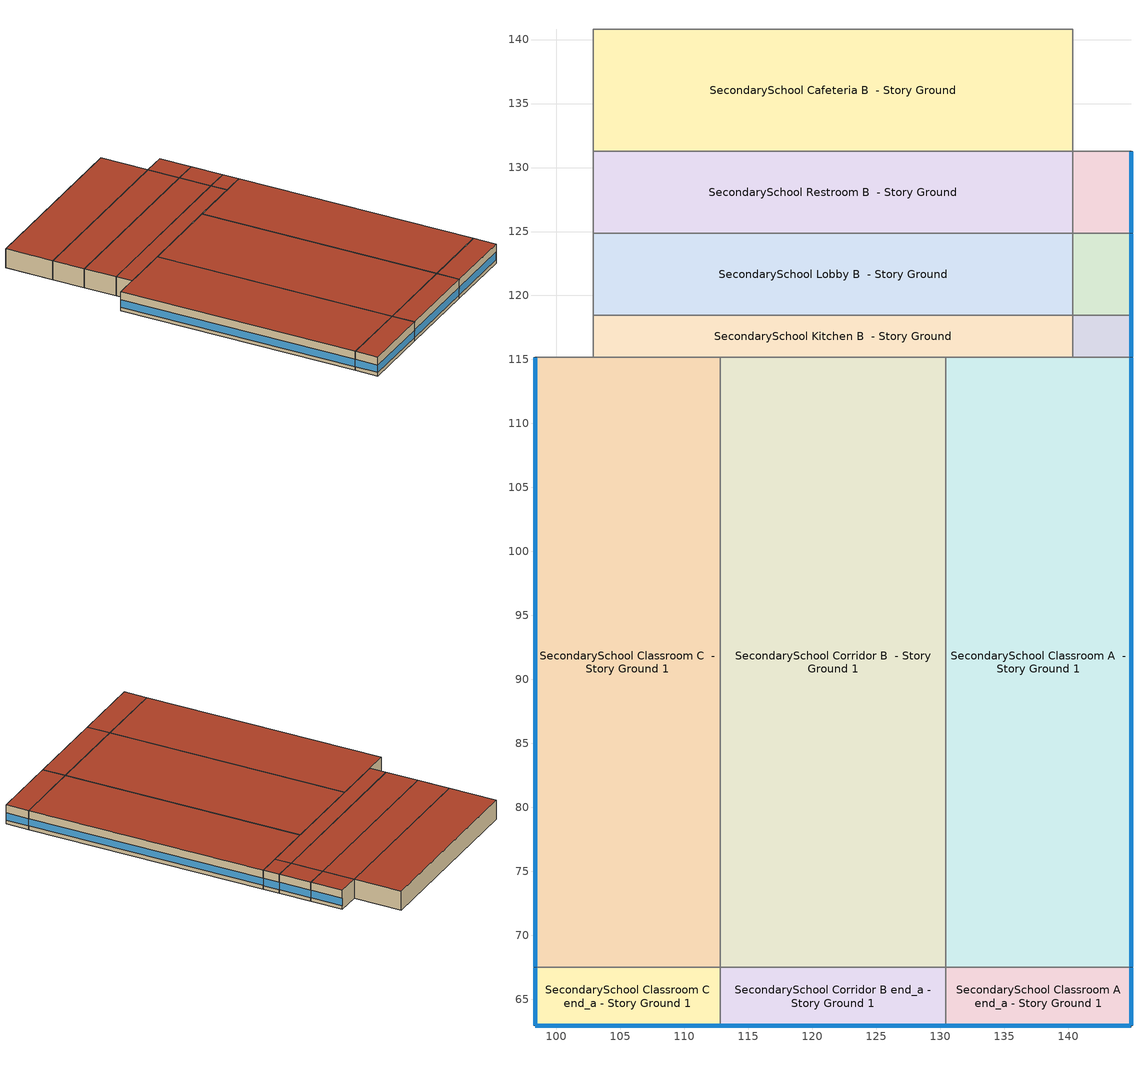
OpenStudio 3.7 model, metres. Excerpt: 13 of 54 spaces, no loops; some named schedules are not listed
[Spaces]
SecondarySchool Classroom A end_a - Story Ground 1
 floor ground (Foundation F 126 Perim 1906 Area 6624): 144.92,62.92 130.43,62.92 130.43,67.49 144.92,67.49 z0
 wall outside: 130.43,62.92 144.92,62.92 144.92,67.49 z0:3.96
 wall to SecondarySchool Corridor B end_a - Story Ground 1: 130.43,67.49 130.43,62.92 z0:3.96
 wall to SecondarySchool Classroom A  - Story Ground 1: 144.92,67.49 130.43,67.49 z0:3.96
 window (Window U-1.01 SHGC 0.58): 144.92,62.94 144.92,67.46 z0.76:2.28; 130.45,62.92 144.89,62.92 z0.76:2.27
 roof outside: 144.92,67.49 130.43,67.49 130.43,62.92 144.92,62.92 z3.96
SecondarySchool Corridor B end_a - Story Ground 1
 floor ground (Foundation F 126 Perim 1761 Area 8051): 130.43,62.92 112.82,62.92 112.82,67.49 130.43,67.49 z0
 wall outside: 112.82,62.92 130.43,62.92 z0:3.96
 wall to SecondarySchool Classroom C end_a - Story Ground 1: 112.82,67.49 112.82,62.92 z0:3.96
 wall to SecondarySchool Corridor B  - Story Ground 1: 130.43,67.49 112.82,67.49 z0:3.96
 window (Window U-1.01 SHGC 0.58): 112.84,62.92 130.4,62.92 z0.76:2.27
 roof outside: 130.43,67.49 112.82,67.49 112.82,62.92 130.43,62.92 z3.96
SecondarySchool Classroom C end_a - Story Ground 1
 floor ground (Foundation F 126 Perim 1906 Area 6624): 112.82,62.92 98.33,62.92 98.33,67.49 112.82,67.49 z0
 wall outside: 98.33,67.49 98.33,62.92 112.82,62.92 z0:3.96
 wall to SecondarySchool Classroom C  - Story Ground 1: 112.82,67.49 98.33,67.49 z0:3.96
 window (Window U-1.01 SHGC 0.58): 98.36,62.92 112.79,62.92 z0.76:2.27; 98.33,67.46 98.33,62.94 z0.76:2.28
 roof outside: 112.82,67.49 98.33,67.49 98.33,62.92 112.82,62.92 z3.96
SecondarySchool Classroom A  - Story Ground 1
 floor ground (Foundation F 126 Perim 4769 Area 6909): 144.92,67.49 130.43,67.49 130.43,115.18 144.92,115.18 z0
 wall outside: 144.92,67.49 144.92,115.18 z0:3.96
 wall to SecondarySchool Corridor B  - Story Ground 1: 130.43,115.18 130.43,67.49 z0:3.96
 wall to SecondarySchool Kitchen A  - Story Ground: 144.92,115.18 140.34,115.18 z0:3.96
 wall to SecondarySchool Kitchen B  - Story Ground: 140.34,115.18 130.43,115.18 z0:3.96
 window (Window U-1.01 SHGC 0.58): 144.92,67.51 144.92,115.15 z0.76:2.27
 roof outside: 144.92,115.18 130.43,115.18 130.43,67.49 144.92,67.49 z3.96
SecondarySchool Corridor B  - Story Ground 1
 floor ground (Foundation F 126 Perim 0 Area 83974): 130.43,67.49 112.82,67.49 112.82,115.18 130.43,115.18 z0
 wall to SecondarySchool Classroom C  - Story Ground 1: 112.82,115.18 112.82,67.49 z0:3.96
 wall to SecondarySchool Kitchen B  - Story Ground: 130.43,115.18 112.82,115.18 z0:3.96
 roof outside: 130.43,115.18 112.82,115.18 112.82,67.49 130.43,67.49 z3.96
SecondarySchool Classroom C  - Story Ground 1
 floor ground (Foundation F 126 Perim 4769 Area 6909): 112.82,67.49 98.33,67.49 98.33,115.18 112.82,115.18 z0
 wall outside: 98.33,115.18 98.33,67.49 z0:3.96
 wall to SecondarySchool Kitchen B  - Story Ground: 112.82,115.18 102.9,115.18 z0:3.96
 wall to SecondarySchool Kitchen C  - Story Ground: 102.9,115.18 98.33,115.18 z0:3.96
 window (Window U-1.01 SHGC 0.58): 98.33,115.15 98.33,67.51 z0.76:2.27
 roof outside: 112.82,115.18 98.33,115.18 98.33,67.49 112.82,67.49 z3.96
SecondarySchool Kitchen A  - Story Ground
 floor ground (Foundation F 126 Perim 329 Area 1504): 144.92,115.18 140.34,115.18 140.34,118.47 144.92,118.47 z0
 wall outside: 144.92,115.18 144.92,118.47 z0:3.96
 wall to SecondarySchool Kitchen B  - Story Ground: 140.34,118.47 140.34,115.18 z0:3.96
 wall to SecondarySchool Lobby A  - Story Ground: 144.92,118.47 140.34,118.47 z0:3.96
 window (Window U-1.01 SHGC 0.58): 144.92,115.2 144.92,118.44 z0.76:2.29
 roof outside: 144.92,118.47 140.34,118.47 140.34,115.18 144.92,115.18 z3.96
SecondarySchool Kitchen B  - Story Ground
 floor ground (Foundation F 126 Perim 0 Area 1232): 140.34,115.18 102.9,115.18 102.9,118.47 140.34,118.47 z0
 wall to SecondarySchool Kitchen C  - Story Ground: 102.9,118.47 102.9,115.18 z0:3.96
 wall to SecondarySchool Lobby B  - Story Ground: 140.34,118.47 102.9,118.47 z0:3.96
 roof outside: 140.34,118.47 102.9,118.47 102.9,115.18 140.34,115.18 z3.96
SecondarySchool Lobby A  - Story Ground
 floor ground (Foundation F 126 Perim 64 Area 2927): 144.92,118.47 140.34,118.47 140.34,124.87 144.92,124.87 z0
 wall outside: 144.92,118.47 144.92,124.87 z0:3.96
 wall to SecondarySchool Lobby B  - Story Ground: 140.34,124.87 140.34,118.47 z0:3.96
 wall to SecondarySchool Restroom A  - Story Ground: 144.92,124.87 140.34,124.87 z0:3.96
 window (Window U-1.01 SHGC 0.58): 144.92,118.49 144.92,124.84 z0.76:2.28
 roof outside: 144.92,124.87 140.34,124.87 140.34,118.47 144.92,118.47 z3.96
SecondarySchool Lobby B  - Story Ground
 floor ground (Foundation F 126 Perim 0 Area 23968): 140.34,118.47 102.9,118.47 102.9,124.87 140.34,124.87 z0
 wall to SecondarySchool Lobby C  - Story Ground: 102.9,124.87 102.9,118.47 z0:3.96
 wall to SecondarySchool Restroom B  - Story Ground: 140.34,124.87 102.9,124.87 z0:3.96
 roof outside: 140.34,124.87 102.9,124.87 102.9,118.47 140.34,118.47 z3.96
SecondarySchool Restroom A  - Story Ground
 floor ground (Foundation F 126 Perim 64 Area 2927): 144.92,124.87 140.34,124.87 140.34,131.27 144.92,131.27 z0
 wall outside: 144.92,124.87 144.92,131.27 z0:3.96
 wall to SecondarySchool Restroom B  - Story Ground: 140.34,131.27 140.34,124.87 z0:3.96
 wall to SecondarySchool Cafeteria A  - Story Ground: 144.92,131.27 140.34,131.27 z0:3.96
 window (Window U-1.01 SHGC 0.58): 144.92,124.89 144.92,131.25 z0.76:2.28
 roof outside: 144.92,131.27 140.34,131.27 140.34,124.87 144.92,124.87 z3.96
SecondarySchool Restroom B  - Story Ground
 floor ground (Foundation F 126 Perim 0 Area 23968): 140.34,124.87 102.9,124.87 102.9,131.27 140.34,131.27 z0
 wall to SecondarySchool Restroom C  - Story Ground: 102.9,131.27 102.9,124.87 z0:3.96
 wall to SecondarySchool Cafeteria B  - Story Ground: 140.34,131.27 102.9,131.27 z0:3.96
 roof outside: 140.34,131.27 102.9,131.27 102.9,124.87 140.34,124.87 z3.96
SecondarySchool Cafeteria B  - Story Ground
 floor ground (Foundation F 126 Perim 0 Area 35728): 140.34,131.27 102.9,131.27 102.9,140.81 140.34,140.81 z0
 wall to SecondarySchool Cafeteria C  - Story Ground: 102.9,140.81 102.9,131.27 z0:3.96
 wall to SecondarySchool Mechanical B  - Story Ground: 140.34,140.81 102.9,140.81 z0:3.96
 wall to SecondarySchool Cafeteria A  - Story Ground: 140.34,131.27 140.34,140.81 z0:3.96
 roof outside: 140.34,140.81 102.9,140.81 102.9,131.27 140.34,131.27 z3.96
[Site]
Maxwell Afb: Latitude {deg}=32.38; Longitude {deg}=-86.36; Time Zone {hr}=-6; Elevation {m}=52; Terrain=City
[Site:WaterMainsTemperature]
Calculation Method=Correlation; Annual Average Outdoor Air Temperature {C}=12.9533; Maximum Difference In Monthly Average Outdoor Air Temperatures {deltaC}=16.43
[SizingPeriod:DesignDay] Barometric Pressure {Pa}=100606; Rain Indicator=No; Snow Indicator=No; Day of Month=21; Daylight Saving Time Indicator=No; Humidity Condition Type=Wetbulb; Dry-Bulb Temperature Range Modifier Type=DefaultMultipliers
Name | Maximum Dry-Bulb Temperature {C} | Daily Dry-Bulb Temperature Range {deltaC} | Wind Speed {m/s} | Wind Direction {deg} | Month | Day Type | Wetbulb or DewPoint at Maximum Dry-Bulb {C} | Solar Model Indicator | ASHRAE Clear Sky Optical Depth for Beam Irradiance | ASHRAE Clear Sky Optical Depth for Diffuse Irradiance | Sky Clearness
Aurora State Ann Clg .4% Condns DB=>MWB 1 | 33 | 13.9 | 3.2 | 10 | 7 | SummerDesignDay | 19.4 | ASHRAETau | 0.339 | 2.445
Aurora State Ann Clg .4% Condns WB=>MDB 1 | 30.2 | 13.9 | 3.2 | 10 | 7 | SummerDesignDay | 21.1 | ASHRAETau | 0.339 | 2.445
Aurora State Ann Htg 99.6% Condns DB 1 | -3 | 0 | 1.7 | 0 | 12 | WinterDesignDay | -3 | ASHRAEClearSky |  |  | 0
Aurora State August .4% Condns DB=>MCWB 1 | 35.9 | 13.8 | 3.2 | 10 | 8 | SummerDesignDay | 20.5 | ASHRAETau | 0.344 | 2.48
[ClimateZones]
Climate Zone Institution Name 1=ASHRAE; Climate Zone Document Name 1=ANSI/ASHRAE Standard 169; Climate Zone Document Year 1=2006; Climate Zone Value 1=ASHRAE 169-2013-4C; Climate Zone Institution Name 2=CEC; Climate Zone Document Name 2=California Climate Zone Descriptions; Climate Zone Document Year 2=1995
[Building]
ComStock DOE Ref Pre-1980|SecondarySchool: North Axis {deg}=270; Default Construction Set=ComStock DOE Ref Pre-1980 - SecSchl - ASHRAE 169-2013-4C; Default Schedule Set=Building Default Schedule Set; Standards Building Type=SecondarySchool
[Site:GroundTemperature:FCfactorMethod]
January Ground Temperature {C}=11.4; February Ground Temperature {C}=8.1; March Ground Temperature {C}=5.4; April Ground Temperature {C}=4.5; May Ground Temperature {C}=5.8; June Ground Temperature {C}=8.3; July Ground Temperature {C}=10.9; August Ground Temperature {C}=13; September Ground Temperature {C}=15.6; October Ground Temperature {C}=17.7; November Ground Temperature {C}=18.8; December Ground Temperature {C}=15.1
[Construction:FfactorGroundFloor] F-Factor {W/m-K}=1.26344
Name | Area {m2} | PerimeterExposed {m}
Foundation F 126 Perim 1906 Area 6624 | 66.2377 | 19.0597
Foundation F 126 Perim 0 Area 35728 | 357.282 | 0
Foundation F 126 Perim 1761 Area 8051 | 80.5066 | 17.6086
Foundation F 126 Perim 4769 Area 6909 | 690.903 | 47.6889
Foundation F 126 Perim 0 Area 1232 | 123.201 | 0
Foundation F 126 Perim 64 Area 2927 | 29.2688 | 6.40174
Foundation F 126 Perim 0 Area 23968 | 239.681 | 0
Foundation F 126 Perim 0 Area 83974 | 839.737 | 0
Foundation F 126 Perim 329 Area 1504 | 15.0447 | 3.29061
[DefaultConstructionSet]
ComStock DOE Ref Pre-1980 - SecSchl - ASHRAE 169-2013-4C: Default Exterior Surface Constructions=Default Surface Constructions 1; Default Interior Surface Constructions=Default Surface Constructions 2; Default Ground Contact Surface Constructions=Default Surface Constructions 3; Default Exterior SubSurface Constructions=Default Sub Surface Constructions 1; Default Interior SubSurface Constructions=Default Sub Surface Constructions 2; Interior Partition Construction=Typical Interior Partition
[DefaultSurfaceConstructions]
Name | Floor Construction | Wall Construction | Roof Ceiling Construction
Default Surface Constructions 1 | Typical Insulated Exterior Mass Floor | Typical Insulated Steel Framed Exterior Wall R-5.71 | Typical IEAD Roof R-11.76
Default Surface Constructions 2 | Typical Interior Floor | Typical Interior Wall | Typical Interior Ceiling
Default Surface Constructions 3 | Typical Insulated Carpeted 6in Slab Floor | Typical Insulated Basement Mass Wall
[Construction]
Typical Insulated Exterior Mass Floor: 4 in. Normalweight Concrete Floor, Typical Carpet Pad
Typical Insulated Steel Framed Exterior Wall R-5.71: 25mm Stucco, 5/8 in. Gypsum Board, Typical Insulation R-3.54, 5/8 in. Gypsum Board
Typical IEAD Roof R-11.76: Roof Membrane, Typical Insulation R-10.65, Metal Roof Surface
Typical Interior Floor: 100mm Normalweight concrete floor, CP02 CARPET PAD
Typical Interior Wall: G01 13mm gypsum board, G01 13mm gypsum board
Typical Interior Ceiling: CP02 CARPET PAD, 100mm Normalweight concrete floor
Typical Insulated Carpeted 6in Slab Floor: 6 in. Normalweight Concrete Floor, Typical Carpet Pad
Typical Insulated Basement Mass Wall: 8 in. Concrete Block Basement Wall
U 1.22 SHGC 0.54 Simple Glazing Window U-1.22 SHGC 0.54: U 1.22 SHGC 0.54 Simple Glazing U-1.22 SHGC 0.54
U 1.22 SHGC 0.54 Simple Glazing Window U-1.22 SHGC 0.54 1: U 1.22 SHGC 0.54 Simple Glazing U-1.22 SHGC 0.54 1
Typical Insulated Metal Door: F08 Metal surface, Typical Insulation
U 0.88 SHGC 0.16 Sgl Ref-A-L Clr 6mm: REF A CLEAR LO 6MM
Typical Overhead Door: Typical Insulation
Typical Interior Window: Clear 3mm
Typical Interior Door; Typical Interior Partition: G05 25mm wood
InteriorFurnishings 1: Std Wood 6inch 1
Window U-1.01 SHGC 0.58: Simple Glazing Single - No LowE - Tinted/Reflective - Aluminum
[Material:NoMass] Roughness=Smooth; Thermal Absorptance=0.9; Solar Absorptance=0.7
Name | Thermal Resistance {m2-K/W} | Visible Absorptance
Typical Insulation R-3.54 | 0.622622 | 0.7
Typical Carpet Pad; CP02 CARPET PAD | 0.21648 | 0.8
Typical Insulation R-10.65 | 1.87513 | 0.7
Typical Insulation | 0.0282222 | 0.7
[Material] Thermal Absorptance=0.9
Name | Roughness | Thickness {m} | Conductivity {W/m-K} | Density {kg/m3} | Specific Heat {J/kg-K} | Solar Absorptance | Visible Absorptance
4 in. Normalweight Concrete Floor | MediumRough | 0.1016 | 2.31 | 2322 | 832 | 0.7 | 0.7
25mm Stucco | Smooth | 0.0254 | 0.72 | 1856 | 840 | 0.7 | 0.7
5/8 in. Gypsum Board | MediumSmooth | 0.0159 | 0.16 | 800 | 1090 | 0.7 | 0.7
Roof Membrane | VeryRough | 0.0095 | 0.16 | 1121.29 | 1460 | 0.7 | 0.7
Metal Roof Surface; F08 Metal surface | Smooth | 0.0008 | 45.28 | 7824 | 500 | 0.7 | 0.7
100mm Normalweight concrete floor | MediumRough | 0.1016 | 2.31045 | 2322 | 832.557 | 0.7 | 0.7
G01 13mm gypsum board | Smooth | 0.0127 | 0.160031 | 800.001 | 1090.73 | 0.7 | 0.5
6 in. Normalweight Concrete Floor | MediumRough | 0.1524 | 2.31 | 2322 | 832 | 0.7 | 0.7
8 in. Concrete Block Basement Wall | MediumRough | 0.2032 | 1.326 | 1842 | 912 | 0.7 | 0.7
G05 25mm wood | MediumSmooth | 0.0254 | 0.15 | 608 | 1630 | 0.5 | 0.5
Std Wood 6inch 1 | MediumSmooth | 0.15 | 0.12 | 540 | 1210 | 0.7 | 0.7
[DefaultSubSurfaceConstructions]
Name | Fixed Window Construction | Operable Window Construction | Door Construction | Glass Door Construction | Overhead Door Construction | Tubular Daylight Dome Construction | Tubular Daylight Diffuser Construction
Default Sub Surface Constructions 1 | U 1.22 SHGC 0.54 Simple Glazing Window U-1.22 SHGC 0.54 | U 1.22 SHGC 0.54 Simple Glazing Window U-1.22 SHGC 0.54 1 | Typical Insulated Metal Door | U 0.88 SHGC 0.16 Sgl Ref-A-L Clr 6mm | Typical Overhead Door | Typical Interior Window | Typical Interior Window
Default Sub Surface Constructions 2 | Typical Interior Window | Typical Interior Window | Typical Interior Door
[WindowMaterial:SimpleGlazingSystem]
Name | U-Factor {W/m2-K} | Solar Heat Gain Coefficient | Visible Transmittance
U 1.22 SHGC 0.54 Simple Glazing U-1.22 SHGC 0.54; U 1.22 SHGC 0.54 Simple Glazing U-1.22 SHGC 0.54 1 | 6.92748 | 0.54 | 0.38
Simple Glazing Single - No LowE - Tinted/Reflective - Aluminum | 5.73505 | 0.579 | 0.455
[WindowMaterial:Glazing] Optical Data Type=SpectralAverage; Infrared Transmittance at Normal Incidence=0; Front Side Infrared Hemispherical Emissivity=0.84; Conductivity {W/m-K}=0.9; Dirt Correction Factor for Solar and Visible Transmittance=1; Solar Diffusing=No
Name | Thickness {m} | Solar Transmittance at Normal Incidence | Front Side Solar Reflectance at Normal Incidence | Back Side Solar Reflectance at Normal Incidence | Visible Transmittance at Normal Incidence | Front Side Visible Reflectance at Normal Incidence | Back Side Visible Reflectance at Normal Incidence | Back Side Infrared Hemispherical Emissivity
REF A CLEAR LO 6MM | 0.006 | 0.066 | 0.341 | 0.493 | 0.08 | 0.41 | 0.37 | 0.4
Clear 3mm | 0.003 | 0.837 | 0.075 | 0.075 | 0.898 | 0.081 | 0.081 | 0.84
[SpaceType] Standards Building Type=SecondarySchool
Name | Default Schedule Set | Design Specification Outdoor Air Object | Standards Space Type
SecondarySchool Kitchen - ComStock DOE Ref Pre-1980 | SecondarySchool Kitchen Schedule Set | SecondarySchool Kitchen Ventilation | Kitchen
SecondarySchool Lobby - ComStock DOE Ref Pre-1980 | SecondarySchool Lobby Schedule Set | SecondarySchool Lobby Ventilation | Lobby
SecondarySchool Restroom - ComStock DOE Ref Pre-1980 | SecondarySchool Restroom Schedule Set | SecondarySchool Restroom Ventilation | Restroom
SecondarySchool Cafeteria - ComStock DOE Ref Pre-1980 | SecondarySchool Cafeteria Schedule Set | SecondarySchool Cafeteria Ventilation | Cafeteria
SecondarySchool Corridor - ComStock DOE Ref Pre-1980 | SecondarySchool Corridor Schedule Set | SecondarySchool Corridor Ventilation | Corridor
SecondarySchool Classroom - ComStock DOE Ref Pre-1980 | SecondarySchool Classroom Schedule Set | SecondarySchool Classroom Ventilation | Classroom
[BuildingStory]
Story Ground: Nominal Z Coordinate {m}=0; Nominal Floor to Floor Height {m}=3.9624
[Space] Building Story=Story Ground
Name | Space Type | Thermal Zone | Design Specification Outdoor Air Object
SecondarySchool Classroom A end_a - Story Ground 1 | SecondarySchool Classroom - ComStock DOE Ref Pre-1980 | Zone SecondarySchool Classroom A end_a - Story Ground 1 | SecondarySchool Classroom Ventilation to per-area
SecondarySchool Corridor B end_a - Story Ground 1 | SecondarySchool Corridor - ComStock DOE Ref Pre-1980 | Zone SecondarySchool Corridor B end_a - Story Ground 1 | SecondarySchool Corridor Ventilation to per-area
SecondarySchool Classroom C end_a - Story Ground 1 | SecondarySchool Classroom - ComStock DOE Ref Pre-1980 | Zone SecondarySchool Classroom C end_a - Story Ground 1 | SecondarySchool Classroom Ventilation to per-area
SecondarySchool Classroom A  - Story Ground 1 | SecondarySchool Classroom - ComStock DOE Ref Pre-1980 | Zone SecondarySchool Classroom A  - Story Ground 1 | SecondarySchool Classroom Ventilation to per-area
SecondarySchool Corridor B  - Story Ground 1 | SecondarySchool Corridor - ComStock DOE Ref Pre-1980 | Zone SecondarySchool Corridor B  - Story Ground 1 | SecondarySchool Corridor Ventilation to per-area
SecondarySchool Classroom C  - Story Ground 1 | SecondarySchool Classroom - ComStock DOE Ref Pre-1980 | Zone SecondarySchool Classroom C  - Story Ground 1 | SecondarySchool Classroom Ventilation to per-area
SecondarySchool Kitchen A  - Story Ground | SecondarySchool Kitchen - ComStock DOE Ref Pre-1980 | Zone SecondarySchool Kitchen A  - Story Ground | SecondarySchool Kitchen Ventilation to per-area
SecondarySchool Kitchen B  - Story Ground | SecondarySchool Kitchen - ComStock DOE Ref Pre-1980 | Zone SecondarySchool Kitchen B  - Story Ground | SecondarySchool Kitchen Ventilation to per-area
SecondarySchool Lobby A  - Story Ground | SecondarySchool Lobby - ComStock DOE Ref Pre-1980 | Zone SecondarySchool Lobby A  - Story Ground | SecondarySchool Lobby Ventilation to per-area
SecondarySchool Lobby B  - Story Ground | SecondarySchool Lobby - ComStock DOE Ref Pre-1980 | Zone SecondarySchool Lobby B  - Story Ground | SecondarySchool Lobby Ventilation to per-area
SecondarySchool Restroom A  - Story Ground | SecondarySchool Restroom - ComStock DOE Ref Pre-1980 | Zone SecondarySchool Restroom A  - Story Ground | SecondarySchool Restroom Ventilation to per-area
SecondarySchool Restroom B  - Story Ground | SecondarySchool Restroom - ComStock DOE Ref Pre-1980 | Zone SecondarySchool Restroom B  - Story Ground | SecondarySchool Restroom Ventilation to per-area
SecondarySchool Cafeteria B  - Story Ground | SecondarySchool Cafeteria - ComStock DOE Ref Pre-1980 | Zone SecondarySchool Cafeteria B  - Story Ground
[ThermalZone] Multiplier=1; Use Ideal Air Loads=No
Name | Thermostat
Zone SecondarySchool Classroom A end_a - Story Ground 1 | SecondarySchool Classroom - ComStock DOE Ref Pre-1980 Thermostat 3
Zone SecondarySchool Corridor B end_a - Story Ground 1 | SecondarySchool Corridor - ComStock DOE Ref Pre-1980 Thermostat 3
Zone SecondarySchool Classroom C end_a - Story Ground 1 | SecondarySchool Classroom - ComStock DOE Ref Pre-1980 Thermostat 8
Zone SecondarySchool Classroom A  - Story Ground 1 | SecondarySchool Classroom - ComStock DOE Ref Pre-1980 Thermostat 1
Zone SecondarySchool Corridor B  - Story Ground 1 | SecondarySchool Corridor - ComStock DOE Ref Pre-1980 Thermostat 1
Zone SecondarySchool Classroom C  - Story Ground 1 | SecondarySchool Classroom - ComStock DOE Ref Pre-1980 Thermostat 6
Zone SecondarySchool Kitchen A  - Story Ground | SecondarySchool Kitchen - ComStock DOE Ref Pre-1980 Thermostat
Zone SecondarySchool Kitchen B  - Story Ground | SecondarySchool Kitchen - ComStock DOE Ref Pre-1980 Thermostat 1
Zone SecondarySchool Lobby A  - Story Ground | SecondarySchool Lobby - ComStock DOE Ref Pre-1980 Thermostat
Zone SecondarySchool Lobby B  - Story Ground | SecondarySchool Lobby - ComStock DOE Ref Pre-1980 Thermostat 1
Zone SecondarySchool Restroom A  - Story Ground | SecondarySchool Restroom - ComStock DOE Ref Pre-1980 Thermostat
Zone SecondarySchool Restroom B  - Story Ground | SecondarySchool Restroom - ComStock DOE Ref Pre-1980 Thermostat 1
Zone SecondarySchool Cafeteria B  - Story Ground | SecondarySchool Cafeteria - ComStock DOE Ref Pre-1980 Thermostat 1
[People:Definition] Number of People Calculation Method=People/Area; Fraction Radiant=0.3
Name | People per Space Floor Area {person/m2}
SecondarySchool Cafeteria People Definition | 0.71946
SecondarySchool Classroom People Definition | 0.249938
SecondarySchool Corridor People Definition | 0.100212
SecondarySchool Kitchen People Definition | 0.166625
SecondarySchool Restroom People Definition | 0.0999967
[People] Work Efficiency Schedule=Work Efficiency Schedule; Clothing Insulation Schedule=Clothing Schedule; Air Velocity Schedule=Air Velocity Schedule; Multiplier=1
Name | People Definition | Space or SpaceType
SecondarySchool Cafeteria People | SecondarySchool Cafeteria People Definition | SecondarySchool Cafeteria - ComStock DOE Ref Pre-1980
SecondarySchool Classroom People | SecondarySchool Classroom People Definition | SecondarySchool Classroom - ComStock DOE Ref Pre-1980
SecondarySchool Corridor People | SecondarySchool Corridor People Definition | SecondarySchool Corridor - ComStock DOE Ref Pre-1980
SecondarySchool Kitchen People | SecondarySchool Kitchen People Definition | SecondarySchool Kitchen - ComStock DOE Ref Pre-1980
SecondarySchool Restroom People | SecondarySchool Restroom People Definition | SecondarySchool Restroom - ComStock DOE Ref Pre-1980
[Lights:Definition] Design Level Calculation Method=Watts/Area; Fraction Visible=0.2; Return Air Fraction=0
Name | Watts per Space Floor Area {W/m2} | Fraction Radiant
SecondarySchool Classroom - ComStock DOE Ref Pre-1980 General Lights Definition | 6.25559 | 0.31
SecondarySchool Corridor - ComStock DOE Ref Pre-1980 General Lights Definition | 2.94907 | 0.31
SecondarySchool Cafeteria - ComStock DOE Ref Pre-1980 General Lights Definition | 2.70767 | 0.31
SecondarySchool Cafeteria - ComStock DOE Ref Pre-1980 Task Lights Definition | 0.735422 | 0.125
SecondarySchool Cafeteria - ComStock DOE Ref Pre-1980 Wall Wash Lights Definition | 1.90206 | 0.125
SecondarySchool Restroom - ComStock DOE Ref Pre-1980 General Lights Definition | 3.33071 | 0.31
SecondarySchool Restroom - ComStock DOE Ref Pre-1980 Wall Wash Lights Definition | 2.07725 | 0.125
SecondarySchool Lobby - ComStock DOE Ref Pre-1980 General Lights Definition | 1.92838 | 0.31
SecondarySchool Lobby - ComStock DOE Ref Pre-1980 Task Lights Definition | 1.01438 | 0.125
SecondarySchool Lobby - ComStock DOE Ref Pre-1980 Wall Wash Lights Definition | 1.81461 | 0.125
SecondarySchool Kitchen - ComStock DOE Ref Pre-1980 General Lights Definition | 7.18292 | 0.31
SecondarySchool Kitchen - ComStock DOE Ref Pre-1980 Task Lights Definition | 8.69031 | 0.125
[ElectricEquipment:Definition] Design Level Calculation Method=Watts/Area
Name | Watts per Space Floor Area {W/m2} | Fraction Latent | Fraction Radiant | Fraction Lost
SecondarySchool Cafeteria Elec Equip Definition; SecondarySchool Corridor Elec Equip Definition | 0.850128 | 0 | 0.5 | 0
SecondarySchool Classroom Elec Equip Definition | 2.29764 | 0 | 0.5 | 0
misc_electric_kitchen_equipment_definition | 4.74463 | 0.25 | 0.3 | 0.2
SecondarySchool Lobby Elec Equip Definition; SecondarySchool Restroom Elec Equip Definition | 1.05692 | 0 | 0.5 | 0
[ElectricEquipment] Schedule=Education_School BLDG_EQUIP_EndUseData BPR Adjusted
Name | Electric Equipment Definition | Space or SpaceType
SecondarySchool Cafeteria Elec Equip | SecondarySchool Cafeteria Elec Equip Definition | SecondarySchool Cafeteria - ComStock DOE Ref Pre-1980
SecondarySchool Classroom Elec Equip | SecondarySchool Classroom Elec Equip Definition | SecondarySchool Classroom - ComStock DOE Ref Pre-1980
SecondarySchool Corridor Elec Equip | SecondarySchool Corridor Elec Equip Definition | SecondarySchool Corridor - ComStock DOE Ref Pre-1980
misc_electric_kitchen_equipment | misc_electric_kitchen_equipment_definition | SecondarySchool Kitchen - ComStock DOE Ref Pre-1980
SecondarySchool Lobby Elec Equip | SecondarySchool Lobby Elec Equip Definition | SecondarySchool Lobby - ComStock DOE Ref Pre-1980
SecondarySchool Restroom Elec Equip | SecondarySchool Restroom Elec Equip Definition | SecondarySchool Restroom - ComStock DOE Ref Pre-1980
[DesignSpecification:OutdoorAir] Outdoor Air Method=Sum
Name | Outdoor Air Flow per Person {m3/s-person} | Outdoor Air Flow per Floor Area {m3/s-m2} | Outdoor Air Flow Rate {m3/s} | Outdoor Air Flow Air Changes per Hour {1/hr}
SecondarySchool Cafeteria Ventilation | 0.00943895
SecondarySchool Classroom Ventilation | 0.00799951
SecondarySchool Corridor Ventilation; SecondarySchool Lobby Ventilation |  | 0.000508
SecondarySchool Kitchen Ventilation |  | 0.0023876
SecondarySchool Restroom Ventilation |  | 0.0048768
SecondarySchool Classroom Ventilation to per-area | 0 | 0.00199938 | 0 | 0
SecondarySchool Corridor Ventilation to per-area; SecondarySchool Lobby Ventilation to per-area | 0 | 0.000508 | 0 | 0
SecondarySchool Kitchen Ventilation to per-area | 0 | 0.0023876 | 0 | 0
SecondarySchool Restroom Ventilation to per-area | 0 | 0.0048768 | 0 | 0
[DefaultScheduleSet]
Name | Number of People Schedule | People Activity Level Schedule | Lighting Schedule | Electric Equipment Schedule | Infiltration Schedule | Gas Equipment Schedule | Hours of Operation Schedule
SecondarySchool Cafeteria Schedule Set; SecondarySchool Classroom Schedule Set; SecondarySchool Corridor Schedule Set; SecondarySchool Lobby Schedule Set; SecondarySchool Restroom Schedule Set | SecondarySchool Bldg Occ | SecondarySchool Activity | Education_School BLDG_LIGHT_EndUseData | Education_School BLDG_EQUIP_EndUseData | SecondarySchool Infil
SecondarySchool Kitchen Schedule Set | SecondarySchool Bldg Occ | SecondarySchool Activity | Education_School BLDG_LIGHT_EndUseData | Education_School BLDG_EQUIP_EndUseData | SecondarySchool Infil | SecondarySchool Kitchen Gas
Building Default Schedule Set |  |  |  |  |  |  | Building Hours of Operation NonResidential
[Exterior:Lights:Definition]
Name | Design Level {W}
Parking Areas and Drives Def (W/ft^2) | 0.0497494
Building Facades Def (W/ft^2) | 0.25
Main Entries Def (W/ft) | 30
Other Doors Def (W/ft) | 25
[Exterior:Lights] Schedule=Always On Discrete; Control Option=AstronomicalClock
Name | Exterior Lights Definition | Multiplier
Parking Areas and Drives | Parking Areas and Drives Def (W/ft^2) | 59097.7
Building Facades | Building Facades Def (W/ft^2) | 46655.5
Main Entries | Main Entries Def (W/ft) | 240
Other Doors | Other Doors Def (W/ft) | 147
[ThermostatSetpoint:DualSetpoint] Heating Setpoint Temperature Schedule=SecondarySchool HtgSetp; Cooling Setpoint Temperature Schedule=SecondarySchool ClgSetp
SecondarySchool Cafeteria - ComStock DOE Ref Pre-1980 Thermostat 1; SecondarySchool Classroom - ComStock DOE Ref Pre-1980 Thermostat 1; SecondarySchool Classroom - ComStock DOE Ref Pre-1980 Thermostat 3; SecondarySchool Classroom - ComStock DOE Ref Pre-1980 Thermostat 6; SecondarySchool Classroom - ComStock DOE Ref Pre-1980 Thermostat 8; SecondarySchool Corridor - ComStock DOE Ref Pre-1980 Thermostat 1; SecondarySchool Corridor - ComStock DOE Ref Pre-1980 Thermostat 3; SecondarySchool Kitchen - ComStock DOE Ref Pre-1980 Thermostat; SecondarySchool Kitchen - ComStock DOE Ref Pre-1980 Thermostat 1; SecondarySchool Lobby - ComStock DOE Ref Pre-1980 Thermostat; SecondarySchool Lobby - ComStock DOE Ref Pre-1980 Thermostat 1; SecondarySchool Restroom - ComStock DOE Ref Pre-1980 Thermostat; SecondarySchool Restroom - ComStock DOE Ref Pre-1980 Thermostat 1
[InternalMass:Definition]
Internal Mass Definition 2: Construction=InteriorFurnishings 1; Design Level Calculation Method=SurfaceArea/Area; Surface Area per Space Floor Area=2
[InternalMass] Internal Mass Definition=Internal Mass Definition 2; Multiplier=1
Name | Space or SpaceType
SecondarySchool Classroom A end_a - Story Ground 1 Mass | SecondarySchool Classroom A end_a - Story Ground 1
SecondarySchool Cafeteria B  - Story Ground Mass | SecondarySchool Cafeteria B  - Story Ground
SecondarySchool Classroom A  - Story Ground 1 Mass | SecondarySchool Classroom A  - Story Ground 1
SecondarySchool Kitchen B  - Story Ground Mass | SecondarySchool Kitchen B  - Story Ground
SecondarySchool Classroom C end_a - Story Ground 1 Mass | SecondarySchool Classroom C end_a - Story Ground 1
SecondarySchool Lobby B  - Story Ground Mass | SecondarySchool Lobby B  - Story Ground
SecondarySchool Restroom B  - Story Ground Mass | SecondarySchool Restroom B  - Story Ground
SecondarySchool Corridor B  - Story Ground 1 Mass | SecondarySchool Corridor B  - Story Ground 1
SecondarySchool Kitchen A  - Story Ground Mass | SecondarySchool Kitchen A  - Story Ground
SecondarySchool Restroom A  - Story Ground Mass | SecondarySchool Restroom A  - Story Ground
SecondarySchool Lobby A  - Story Ground Mass | SecondarySchool Lobby A  - Story Ground
SecondarySchool Corridor B end_a - Story Ground 1 Mass | SecondarySchool Corridor B end_a - Story Ground 1
SecondarySchool Classroom C  - Story Ground 1 Mass | SecondarySchool Classroom C  - Story Ground 1
[Lights] Schedule=Education_School BLDG_LIGHT_EndUseData BPR Adjusted; Fraction Replaceable=1
Name | Lights Definition | Space or SpaceType
SecondarySchool Classroom - ComStock DOE Ref Pre-1980 General Lighting | SecondarySchool Classroom - ComStock DOE Ref Pre-1980 General Lights Definition | SecondarySchool Classroom - ComStock DOE Ref Pre-1980
SecondarySchool Corridor - ComStock DOE Ref Pre-1980 General Lighting | SecondarySchool Corridor - ComStock DOE Ref Pre-1980 General Lights Definition | SecondarySchool Corridor - ComStock DOE Ref Pre-1980
SecondarySchool Cafeteria - ComStock DOE Ref Pre-1980 General Lighting | SecondarySchool Cafeteria - ComStock DOE Ref Pre-1980 General Lights Definition | SecondarySchool Cafeteria - ComStock DOE Ref Pre-1980
SecondarySchool Cafeteria - ComStock DOE Ref Pre-1980 Task Lighting | SecondarySchool Cafeteria - ComStock DOE Ref Pre-1980 Task Lights Definition | SecondarySchool Cafeteria - ComStock DOE Ref Pre-1980
SecondarySchool Cafeteria - ComStock DOE Ref Pre-1980 Wall Wash Lighting | SecondarySchool Cafeteria - ComStock DOE Ref Pre-1980 Wall Wash Lights Definition | SecondarySchool Cafeteria - ComStock DOE Ref Pre-1980
SecondarySchool Restroom - ComStock DOE Ref Pre-1980 General Lighting | SecondarySchool Restroom - ComStock DOE Ref Pre-1980 General Lights Definition | SecondarySchool Restroom - ComStock DOE Ref Pre-1980
SecondarySchool Restroom - ComStock DOE Ref Pre-1980 Wall Wash Lighting | SecondarySchool Restroom - ComStock DOE Ref Pre-1980 Wall Wash Lights Definition | SecondarySchool Restroom - ComStock DOE Ref Pre-1980
SecondarySchool Lobby - ComStock DOE Ref Pre-1980 General Lighting | SecondarySchool Lobby - ComStock DOE Ref Pre-1980 General Lights Definition | SecondarySchool Lobby - ComStock DOE Ref Pre-1980
SecondarySchool Lobby - ComStock DOE Ref Pre-1980 Task Lighting | SecondarySchool Lobby - ComStock DOE Ref Pre-1980 Task Lights Definition | SecondarySchool Lobby - ComStock DOE Ref Pre-1980
SecondarySchool Lobby - ComStock DOE Ref Pre-1980 Wall Wash Lighting | SecondarySchool Lobby - ComStock DOE Ref Pre-1980 Wall Wash Lights Definition | SecondarySchool Lobby - ComStock DOE Ref Pre-1980
SecondarySchool Kitchen - ComStock DOE Ref Pre-1980 General Lighting | SecondarySchool Kitchen - ComStock DOE Ref Pre-1980 General Lights Definition | SecondarySchool Kitchen - ComStock DOE Ref Pre-1980
SecondarySchool Kitchen - ComStock DOE Ref Pre-1980 Task Lighting | SecondarySchool Kitchen - ComStock DOE Ref Pre-1980 Task Lights Definition | SecondarySchool Kitchen - ComStock DOE Ref Pre-1980
[SpaceInfiltration:DesignFlowRate] Design Flow Rate Calculation Method=Flow/ExteriorArea; Flow per Exterior Surface Area {m3/s-m2}=0.000826564; Velocity Term Coefficient=0
Name | Space or SpaceType | Schedule | Constant Term Coefficient | Temperature Term Coefficient | Velocity Squared Term Coefficient
SecondarySchool Classroom A end_a - Story Ground 1 HVAC On Infiltration | SecondarySchool Classroom A end_a - Story Ground 1 | Infiltration HVAC On Schedule | 0.0725 | 0.0091 | 0.0893
SecondarySchool Classroom A end_a - Story Ground 1 HVAC Off Infiltration | SecondarySchool Classroom A end_a - Story Ground 1 | Infiltration HVAC Off Schedule | 0 | 0.0174 | 0.1016
SecondarySchool Cafeteria B  - Story Ground HVAC On Infiltration | SecondarySchool Cafeteria B  - Story Ground | Infiltration HVAC On Schedule | 0.0725 | 0.0091 | 0.0893
SecondarySchool Cafeteria B  - Story Ground HVAC Off Infiltration | SecondarySchool Cafeteria B  - Story Ground | Infiltration HVAC Off Schedule | 0 | 0.0174 | 0.1016
SecondarySchool Classroom A  - Story Ground 1 HVAC On Infiltration | SecondarySchool Classroom A  - Story Ground 1 | Infiltration HVAC On Schedule | 0.0725 | 0.0091 | 0.0893
SecondarySchool Classroom A  - Story Ground 1 HVAC Off Infiltration | SecondarySchool Classroom A  - Story Ground 1 | Infiltration HVAC Off Schedule | 0 | 0.0174 | 0.1016
SecondarySchool Kitchen B  - Story Ground HVAC On Infiltration | SecondarySchool Kitchen B  - Story Ground | Infiltration HVAC On Schedule | 0.0725 | 0.0091 | 0.0893
SecondarySchool Kitchen B  - Story Ground HVAC Off Infiltration | SecondarySchool Kitchen B  - Story Ground | Infiltration HVAC Off Schedule | 0 | 0.0174 | 0.1016
SecondarySchool Classroom C end_a - Story Ground 1 HVAC On Infiltration | SecondarySchool Classroom C end_a - Story Ground 1 | Infiltration HVAC On Schedule | 0.0725 | 0.0091 | 0.0893
SecondarySchool Classroom C end_a - Story Ground 1 HVAC Off Infiltration | SecondarySchool Classroom C end_a - Story Ground 1 | Infiltration HVAC Off Schedule | 0 | 0.0174 | 0.1016
SecondarySchool Lobby B  - Story Ground HVAC On Infiltration | SecondarySchool Lobby B  - Story Ground | Infiltration HVAC On Schedule | 0.0725 | 0.0091 | 0.0893
SecondarySchool Lobby B  - Story Ground HVAC Off Infiltration | SecondarySchool Lobby B  - Story Ground | Infiltration HVAC Off Schedule | 0 | 0.0174 | 0.1016
SecondarySchool Restroom B  - Story Ground HVAC On Infiltration | SecondarySchool Restroom B  - Story Ground | Infiltration HVAC On Schedule | 0.0725 | 0.0091 | 0.0893
SecondarySchool Restroom B  - Story Ground HVAC Off Infiltration | SecondarySchool Restroom B  - Story Ground | Infiltration HVAC Off Schedule | 0 | 0.0174 | 0.1016
SecondarySchool Corridor B  - Story Ground 1 HVAC On Infiltration | SecondarySchool Corridor B  - Story Ground 1 | Infiltration HVAC On Schedule | 0.0725 | 0.0091 | 0.0893
SecondarySchool Corridor B  - Story Ground 1 HVAC Off Infiltration | SecondarySchool Corridor B  - Story Ground 1 | Infiltration HVAC Off Schedule | 0 | 0.0174 | 0.1016
SecondarySchool Kitchen A  - Story Ground HVAC On Infiltration | SecondarySchool Kitchen A  - Story Ground | Infiltration HVAC On Schedule | 0.0725 | 0.0091 | 0.0893
SecondarySchool Kitchen A  - Story Ground HVAC Off Infiltration | SecondarySchool Kitchen A  - Story Ground | Infiltration HVAC Off Schedule | 0 | 0.0174 | 0.1016
SecondarySchool Restroom A  - Story Ground HVAC On Infiltration | SecondarySchool Restroom A  - Story Ground | Infiltration HVAC On Schedule | 0.0725 | 0.0091 | 0.0893
SecondarySchool Restroom A  - Story Ground HVAC Off Infiltration | SecondarySchool Restroom A  - Story Ground | Infiltration HVAC Off Schedule | 0 | 0.0174 | 0.1016
SecondarySchool Lobby A  - Story Ground HVAC On Infiltration | SecondarySchool Lobby A  - Story Ground | Infiltration HVAC On Schedule | 0.0725 | 0.0091 | 0.0893
SecondarySchool Lobby A  - Story Ground HVAC Off Infiltration | SecondarySchool Lobby A  - Story Ground | Infiltration HVAC Off Schedule | 0 | 0.0174 | 0.1016
SecondarySchool Corridor B end_a - Story Ground 1 HVAC On Infiltration | SecondarySchool Corridor B end_a - Story Ground 1 | Infiltration HVAC On Schedule | 0.0725 | 0.0091 | 0.0893
SecondarySchool Corridor B end_a - Story Ground 1 HVAC Off Infiltration | SecondarySchool Corridor B end_a - Story Ground 1 | Infiltration HVAC Off Schedule | 0 | 0.0174 | 0.1016
SecondarySchool Classroom C  - Story Ground 1 HVAC On Infiltration | SecondarySchool Classroom C  - Story Ground 1 | Infiltration HVAC On Schedule | 0.0725 | 0.0091 | 0.0893
SecondarySchool Classroom C  - Story Ground 1 HVAC Off Infiltration | SecondarySchool Classroom C  - Story Ground 1 | Infiltration HVAC Off Schedule | 0 | 0.0174 | 0.1016
[Schedule:Day]
Clothing Schedule Default Winter Clothes; Education_School BLDG_EQUIP_EndUseData Summer Design Day; Education_School BLDG_LIGHT_EndUseData Summer Design Day 1; Education_School BLDG_EQUIP_EndUseData Summer Design Day 1; Infiltration HVAC Off Schedule Schedule Day 0 1: 24, 0, 1
Air Velocity Schedule Default: 24, 0, 0.2
Work Efficiency Schedule Default; Education_School BLDG_EQUIP_EndUseData Winter Design Day; Education_School BLDG_LIGHT_EndUseData Winter Design Day 1; Education_School BLDG_EQUIP_EndUseData Winter Design Day 1; 54 Zone VAV Occ Sch Sunday 1: 24, 0, 0
Education_School BLDG_EQUIP_EndUseData Default: Yes, 0, 15, 0.30443, 0, 30, 0.303675, 0, 45, 0.30292, 1, 0, 0.302165, 1, 15, 0.30141, 1, 30, 0.300655, 1, 45, 0.2999, 2, 0, 0.290225, 2, 15, 0.28055, 2, 30, 0.270875, 2, 45, 0.2612, 3, 0, 0.25845, 3, 15, 0.2557, 3, 30, 0.25295, 3, 45, 0.2502, 4, 0, 0.258075, 4, 15, 0.26595, 4, 30, 0.273825, 4, 45, 0.2817, 5, 0, 0.302125, 5, 15, 0.32255, 5, 30, 0.342975, 5, 45, 0.3634, 6, 0, 0.4, 6, 15, 0.4366, 6, 30, 0.4732, 6, 45, 0.5098, 7, 0, 0.550475, 7, 15, 0.59115, 7, 30, 0.631825, 7, 45, 0.6725, 8, 0, 0.734075, 8, 15, 0.79565, 8, 30, 0.857225, 8, 45, 0.9188, 9, 0, 0.921375, 9, 15, 0.92395, 9, 30, 0.926525, 9, 45, 0.9291, 10, 0, 0.9331, 10, 15, 0.9371, 10, 30, 0.9411, 10, 45, 0.9451, 11, 0, 0.9482, 11, 15, 0.9513, 11, 30, 0.9544, 11, 45, 0.9575, 12, 0, 0.951175, 12, 15, 0.94485, 12, 30, 0.938525, 12, 45, 0.9322, 13, 0, 0.836225, 13, 15, 0.74025, 13, 30, 0.644275, 13, 45, 0.5483, 14, 0, 0.518725, 14, 15, 0.48915, 14, 30, 0.459575, 14, 45, 0.43, 15, 0, 0.41015, 15, 15, 0.3903, 15, 30, 0.37045, 15, 45, 0.3506, 16, 0, 0.340475, 16, 15, 0.33035, 16, 30, 0.320225, 16, 45, 0.3101, 17, 0, 0.30635, 17, 15, 0.3026, 17, 30, 0.29885, 17, 45, 0.2951, 18, 0, 0.295187, 18, 15, 0.295275, 18, 30, 0.295362, 18, 45, 0.29545, 19, 0, 0.286262, 19, 15, 0.277075, 19, 30, 0.267888, 19, 45, 0.2587, 20, 0, 0.272775, 20, 15, 0.28685, 20, 30, 0.300925, 20, 45, 0.315, 21, 0, 0.314245, 21, 15, 0.31349, 21, 30, 0.312735, 21, 45, 0.31198, 22, 0, 0.311225, 22, 15, 0.31047, 22, 30, 0.309715, 22, 45, 0.30896, 23, 0, 0.308205, 23, 15, 0.30745, 23, 30, 0.306695, 23, 45, 0.30594, 24, 0, 0.305185
SecondarySchool Infil Default; SecondarySchool Infil Winter Design Day; SecondarySchool Infil Summer Design Day: 7, 0, 1, 21, 0, 0.5, 24, 0, 1
SecondarySchool Bldg Occ Wkdy Day: Yes, 5, 15, 0, 5, 30, 0.04375, 5, 45, 0.0875, 6, 0, 0.13125, 6, 15, 0.175, 6, 30, 0.21875, 6, 45, 0.2625, 7, 0, 0.30625, 7, 15, 0.35, 7, 30, 0.39375, 7, 45, 0.4375, 8, 0, 0.48125, 8, 15, 0.525, 8, 30, 0.56875, 8, 45, 0.6125, 9, 0, 0.65625, 9, 15, 0.7, 11, 15, 0.7, 11, 30, 0.63125, 11, 45, 0.5625, 12, 0, 0.49375, 12, 15, 0.425, 12, 30, 0.35625, 12, 45, 0.2875, 13, 0, 0.21875, 13, 15, 0.15, 14, 45, 0.15, 15, 0, 0.1375, 15, 15, 0.125, 15, 30, 0.1125, 15, 45, 0.1, 16, 0, 0.0875, 16, 15, 0.075, 16, 30, 0.0625, 16, 45, 0.05, 17, 0, 0.0375, 17, 15, 0.025, 17, 30, 0.0125, 17, 45, 0, 24, 0, 0
SecondarySchool Bldg Occ Wkdy|SmrDsn Day: Yes, 7, 15, 0, 16, 15, 0.15, 24, 0, 0
SecondarySchool Bldg Occ Wknd Day; SecondarySchool Bldg Occ Wknd Day 1; SecondarySchool Bldg Occ Wknd Day 2: Yes, 12, 15, 0, 24, 0, 0
SecondarySchool Kitchen Gas Default: Yes, 6, 15, 0.02, 6, 30, 0.03625, 6, 45, 0.0525, 7, 0, 0.06875, 7, 15, 0.085, 7, 30, 0.10125, 7, 45, 0.1175, 8, 0, 0.13375, 8, 15, 0.15, 8, 30, 0.158333, 8, 45, 0.166667, 9, 0, 0.175, 9, 15, 0.183333, 9, 30, 0.191667, 9, 45, 0.2, 10, 0, 0.183333, 10, 15, 0.166667, 10, 30, 0.15, 10, 45, 0.133333, 11, 0, 0.116667, 11, 15, 0.1, 11, 30, 0.09, 11, 45, 0.08, 12, 0, 0.07, 12, 15, 0.06, 12, 30, 0.05, 12, 45, 0.04, 13, 0, 0.03, 13, 15, 0.02, 24, 0, 0.02
SecondarySchool Kitchen Gas Summer Design Day: 8, 0, 0.02, 10, 0, 0.1, 13, 0, 0.15, 15, 0, 0.1, 24, 0, 0.02
SecondarySchool Kitchen Gas Winter Design Day: 24, 0, 0.02
SecondarySchool HtgSetp Wknd|Wkdy Day; autogen Schedule Rule 49 3_day_sch: Yes, 7, 0, 14.4444, 18, 0, 20, 24, 0, 14.4444
SecondarySchool HtgSetp Wknd|Wkdy Day 1; autogen Schedule Rule 50 2_day_sch; autogen SecondarySchool HtgSetp 4_day_sch: Yes, 6, 0, 14.4444, 21, 0, 20, 24, 0, 14.4444
SecondarySchool ClgSetp Wknd|Wkdy Day; autogen Schedule Rule 51 3_day_sch: Yes, 7, 0, 26.6667, 18, 0, 22.7778, 24, 0, 26.6667
SecondarySchool ClgSetp Wknd|Wkdy Day 1; autogen Schedule Rule 52 2_day_sch; autogen SecondarySchool ClgSetp 4_day_sch: Yes, 6, 0, 26.6667, 21, 0, 22.7778, 24, 0, 26.6667
autogen SecondarySchool Activity 0_day_sch: Yes, 24, 0, 120
Education_School BLDG_LIGHT_EndUseData Default 1: No, 0, 15, 0.609626, 0, 30, 0.609625, 0, 45, 0.609624, 1, 0, 0.609623, 1, 15, 0.609622, 1, 30, 0.609621, 1, 45, 0.60962, 2, 0, 0.609629, 2, 15, 0.609638, 2, 30, 0.609647, 2, 45, 0.609657, 3, 0, 0.60966, 3, 15, 0.609664, 3, 30, 0.609667, 3, 45, 0.609671, 4, 0, 0.609939, 4, 15, 0.610207, 4, 30, 0.610475, 4, 45, 0.610744, 5, 0, 0.612127, 5, 15, 0.61351, 5, 30, 0.614893, 5, 45, 0.616276, 6, 0, 0.619449, 6, 15, 0.622622, 6, 30, 0.625795, 6, 45, 0.628969, 7, 0, 0.631449, 7, 15, 0.633929, 7, 30, 0.636409, 7, 45, 0.638889, 8, 0, 0.63956, 8, 15, 0.640231, 8, 30, 0.640901, 8, 45, 0.641572, 9, 0, 0.641605, 9, 15, 0.641639, 9, 30, 0.641672, 9, 45, 0.641705, 10, 0, 0.641638, 10, 15, 0.64157, 10, 30, 0.641503, 10, 45, 0.641435, 11, 0, 0.640909, 11, 15, 0.640383, 11, 30, 0.639857, 11, 45, 0.639331, 12, 0, 0.638429, 12, 15, 0.637526, 12, 30, 0.636624, 12, 45, 0.635722, 13, 0, 0.633174, 13, 15, 0.630626, 13, 30, 0.628078, 13, 45, 0.62553, 14, 0, 0.624092, 14, 15, 0.622653, 14, 30, 0.621214, 14, 45, 0.619776, 15, 0, 0.619128, 15, 15, 0.61848, 15, 30, 0.617832, 15, 45, 0.617183, 16, 0, 0.616285, 16, 15, 0.615387, 16, 30, 0.614489, 16, 45, 0.613591, 17, 0, 0.612629, 17, 15, 0.611668, 17, 30, 0.610707, 17, 45, 0.609745, 18, 0, 0.609728, 18, 15, 0.609711, 18, 30, 0.609694, 18, 45, 0.609677, 19, 0, 0.609674, 19, 15, 0.609672, 19, 30, 0.609669, 19, 45, 0.609667, 20, 0, 0.609661, 20, 15, 0.609655, 20, 30, 0.609648, 20, 45, 0.609642, 21, 0, 0.609641, 21, 15, 0.60964, 21, 30, 0.609639, 21, 45, 0.609638, 22, 0, 0.609636, 22, 15, 0.609635, 22, 30, 0.609634, 22, 45, 0.609633, 23, 0, 0.609632, 23, 15, 0.609631, 23, 30, 0.60963, 23, 45, 0.609629, 24, 0, 0.609628
Education_School BLDG_EQUIP_EndUseData Default 1: No, 0, 15, 0.0734133, 0, 30, 0.0723912, 0, 45, 0.0713692, 1, 0, 0.0703471, 1, 15, 0.069325, 1, 30, 0.0683029, 1, 45, 0.0672809, 2, 0, 0.0541834, 2, 15, 0.041086, 2, 30, 0.0279886, 2, 45, 0.0148911, 3, 0, 0.0111684, 3, 15, 0.00744557, 3, 30, 0.00372278, 3, 45, 0, 4, 0, 0.0106607, 4, 15, 0.0213214, 4, 30, 0.0319821, 4, 45, 0.0426428, 5, 0, 0.0702929, 5, 15, 0.0979431, 5, 30, 0.125593, 5, 45, 0.153243, 6, 0, 0.20279, 6, 15, 0.252337, 6, 30, 0.301884, 6, 45, 0.351431, 7, 0, 0.406494, 7, 15, 0.461558, 7, 30, 0.516621, 7, 45, 0.571684, 8, 0, 0.655041, 8, 15, 0.738397, 8, 30, 0.821754, 8, 45, 0.90511, 9, 0, 0.908596, 9, 15, 0.912082, 9, 30, 0.915568, 9, 45, 0.919054, 10, 0, 0.924469, 10, 15, 0.929884, 10, 30, 0.935299, 10, 45, 0.940714, 11, 0, 0.94491, 11, 15, 0.949107, 11, 30, 0.953303, 11, 45, 0.9575, 12, 0, 0.948938, 12, 15, 0.940375, 12, 30, 0.931813, 12, 45, 0.92325, 13, 0, 0.793325, 13, 15, 0.6634, 13, 30, 0.533475, 13, 45, 0.40355, 14, 0, 0.363513, 14, 15, 0.323476, 14, 30, 0.283439, 14, 45, 0.243402, 15, 0, 0.216531, 15, 15, 0.189659, 15, 30, 0.162787, 15, 45, 0.135915, 16, 0, 0.122209, 16, 15, 0.108502, 16, 30, 0.0947956, 16, 45, 0.081089, 17, 0, 0.0760125, 17, 15, 0.070936, 17, 30, 0.0658594, 17, 45, 0.0607829, 18, 0, 0.0609014, 18, 15, 0.0610198, 18, 30, 0.0611383, 18, 45, 0.0612567, 19, 0, 0.0488192, 19, 15, 0.0363818, 19, 30, 0.0239443, 19, 45, 0.0115068, 20, 0, 0.0305607, 20, 15, 0.0496146, 20, 30, 0.0686684, 20, 45, 0.0877223, 21, 0, 0.0867003, 21, 15, 0.0856782, 21, 30, 0.0846561, 21, 45, 0.083634, 22, 0, 0.082612, 22, 15, 0.0815899, 22, 30, 0.0805678, 22, 45, 0.0795457, 23, 0, 0.0785237, 23, 15, 0.0775016, 23, 30, 0.0764795, 23, 45, 0.0754574, 24, 0, 0.0744354
54 Zone VAV Occ Sch Friday 3; 54 Zone VAV Occ Sch Friday 5; 54 Zone VAV Occ Sch Thursday 3; 54 Zone VAV Occ Sch Thursday 5; 54 Zone VAV Occ Sch Wednesday 3; 54 Zone VAV Occ Sch Wednesday 5; 54 Zone VAV Occ Sch Tuesday 3; 54 Zone VAV Occ Sch Tuesday 5; 54 Zone VAV Occ Sch Monday 3: 6, 15, 0, 16, 30, 1, 24, 0, 0
54 Zone VAV Occ Sch Friday 4; 54 Zone VAV Occ Sch Thursday 4; 54 Zone VAV Occ Sch Wednesday 4; 54 Zone VAV Occ Sch Tuesday 4; 54 Zone VAV Occ Sch Monday 4: 11, 45, 0, 16, 15, 1, 24, 0, 0
Infiltration HVAC Off Schedule Schedule Day 2; Infiltration HVAC Off Schedule Schedule Day 6; Infiltration HVAC Off Schedule Schedule Day 8; Infiltration HVAC Off Schedule Schedule Day 12; Infiltration HVAC Off Schedule Schedule Day 14; Infiltration HVAC Off Schedule Schedule Day 18; Infiltration HVAC Off Schedule Schedule Day 20; Infiltration HVAC Off Schedule Schedule Day 24; Infiltration HVAC Off Schedule Schedule Day 26: 6, 15, 1, 16, 30, 0, 24, 0, 1
Infiltration HVAC Off Schedule Schedule Day 4; Infiltration HVAC Off Schedule Schedule Day 10; Infiltration HVAC Off Schedule Schedule Day 16; Infiltration HVAC Off Schedule Schedule Day 22; Infiltration HVAC Off Schedule Schedule Day 28: 11, 45, 1, 16, 15, 0, 24, 0, 1
[Schedule:Rule] Date Specification Type=DateRange
Name | Schedule Ruleset | Rule Order | Day Schedule | Start Month | Start Day | End Month | End Day | Apply Monday | Apply Tuesday | Apply Wednesday | Apply Thursday | Apply Friday | Apply Sunday | Apply Saturday
Schedule Rule 1 | Clothing Schedule | 0 | Clothing Schedule Summer Clothes | 5 | 1 | 9 | 30
Schedule Rule 17 | Education_School BLDG_EQUIP_EndUseData | 4 | Education_School BLDG_EQUIP_EndUseData Wkdy Day | 6 | 17 | 8 | 26 | Yes | Yes | Yes | Yes | Yes
Schedule Rule 18 | Education_School BLDG_EQUIP_EndUseData | 3 | Education_School BLDG_EQUIP_EndUseData Wkdy Day 1 | 8 | 27 | 12 | 31 | Yes | Yes | Yes | Yes | Yes
Schedule Rule 19 | Education_School BLDG_EQUIP_EndUseData | 2 | Education_School BLDG_EQUIP_EndUseData Wknd Day | 1 | 1 | 6 | 16 |  |  |  |  |  | Yes | Yes
Schedule Rule 20 | Education_School BLDG_EQUIP_EndUseData | 1 | Education_School BLDG_EQUIP_EndUseData Wknd Day 1 | 6 | 17 | 8 | 26 |  |  |  |  |  | Yes | Yes
Schedule Rule 21 | Education_School BLDG_EQUIP_EndUseData | 0 | Education_School BLDG_EQUIP_EndUseData Wknd Day 2 | 8 | 27 | 12 | 31 |  |  |  |  |  | Yes | Yes
Schedule Rule 32 | SecondarySchool Kitchen Gas | 4 | SecondarySchool Kitchen Gas Wkdy Day | 9 | 1 | 12 | 31 | Yes | Yes | Yes | Yes | Yes
Schedule Rule 33 | SecondarySchool Kitchen Gas | 3 | SecondarySchool Kitchen Gas Wkdy|SmrDsn Day | 7 | 1 | 9 | 1 | Yes | Yes | Yes | Yes | Yes
Schedule Rule 34 | SecondarySchool Kitchen Gas | 2 | SecondarySchool Kitchen Gas Wknd Day | 1 | 1 | 6 | 30 |  |  |  |  |  | Yes | Yes
Schedule Rule 35 | SecondarySchool Kitchen Gas | 1 | SecondarySchool Kitchen Gas Wknd Day 1 | 7 | 1 | 9 | 1 |  |  |  |  |  | Yes | Yes
Schedule Rule 36 | SecondarySchool Kitchen Gas | 0 | SecondarySchool Kitchen Gas Wknd Day 2 | 9 | 1 | 12 | 31 |  |  |  |  |  | Yes | Yes
Schedule Rule 53 | Education_School BLDG_LIGHT_EndUseData BPR Adjusted | 0 | Education_School BLDG_LIGHT_EndUseData Wkdy Day 1 | 8 | 27 | 12 | 31 | Yes | Yes | Yes | Yes | Yes
Schedule Rule 54 | Education_School BLDG_LIGHT_EndUseData BPR Adjusted | 1 | Education_School BLDG_LIGHT_EndUseData Wkdy Day | 6 | 17 | 8 | 26 | Yes | Yes | Yes | Yes | Yes
Schedule Rule 55 | Education_School BLDG_LIGHT_EndUseData BPR Adjusted | 2 | Education_School BLDG_LIGHT_EndUseData Sun Day 2 | 8 | 27 | 12 | 31 |  |  |  |  |  | Yes
Schedule Rule 56 | Education_School BLDG_LIGHT_EndUseData BPR Adjusted | 3 | Education_School BLDG_LIGHT_EndUseData Sun Day 1 | 6 | 17 | 8 | 26 |  |  |  |  |  | Yes
Schedule Rule 57 | Education_School BLDG_LIGHT_EndUseData BPR Adjusted | 4 | Education_School BLDG_LIGHT_EndUseData Sun Day | 1 | 1 | 6 | 16 |  |  |  |  |  | Yes
Schedule Rule 58 | Education_School BLDG_LIGHT_EndUseData BPR Adjusted | 5 | Education_School BLDG_LIGHT_EndUseData Sat Day 2 | 8 | 27 | 12 | 31 |  |  |  |  |  |  | Yes
Schedule Rule 59 | Education_School BLDG_LIGHT_EndUseData BPR Adjusted | 6 | Education_School BLDG_LIGHT_EndUseData Sat Day 1 | 6 | 17 | 8 | 26 |  |  |  |  |  |  | Yes
Schedule Rule 60 | Education_School BLDG_LIGHT_EndUseData BPR Adjusted | 7 | Education_School BLDG_LIGHT_EndUseData Sat Day | 1 | 1 | 6 | 16 |  |  |  |  |  |  | Yes
Schedule Rule 61 | Education_School BLDG_EQUIP_EndUseData BPR Adjusted | 0 | Education_School BLDG_EQUIP_EndUseData Wknd Day 2 | 8 | 27 | 12 | 31 |  |  |  |  |  | Yes | Yes
Schedule Rule 62 | Education_School BLDG_EQUIP_EndUseData BPR Adjusted | 1 | Education_School BLDG_EQUIP_EndUseData Wknd Day 1 | 6 | 17 | 8 | 26 |  |  |  |  |  | Yes | Yes
Schedule Rule 63 | Education_School BLDG_EQUIP_EndUseData BPR Adjusted | 2 | Education_School BLDG_EQUIP_EndUseData Wknd Day | 1 | 1 | 6 | 16 |  |  |  |  |  | Yes | Yes
Schedule Rule 64 | Education_School BLDG_EQUIP_EndUseData BPR Adjusted | 3 | Education_School BLDG_EQUIP_EndUseData Wkdy Day 1 | 8 | 27 | 12 | 31 | Yes | Yes | Yes | Yes | Yes
Schedule Rule 65 | Education_School BLDG_EQUIP_EndUseData BPR Adjusted | 4 | Education_School BLDG_EQUIP_EndUseData Wkdy Day | 6 | 17 | 8 | 26 | Yes | Yes | Yes | Yes | Yes
